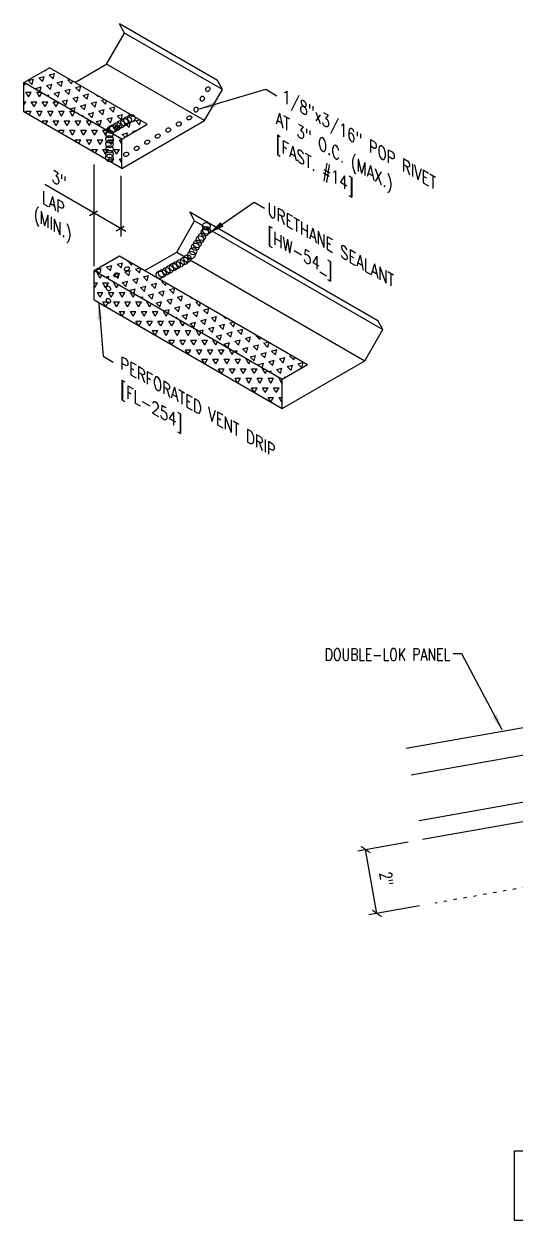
# Model space of a CAD drawing. Header units: inches. Extents: x -3.9 to 41.5, y 6.7 to 43.6.
# Drawn here: x -3.95 to 11.24, y 6.69 to 43.61 of the extents above; entities that cross this region are included whole.
import ezdxf
from ezdxf.enums import TextEntityAlignment as Align

# ---------------------------------------------------------------- set-up
doc = ezdxf.new("R2010")
doc.units = ezdxf.units.IN
doc.header["$MEASUREMENT"] = 0
doc.linetypes.add('ACAD_ISO07W100', pattern=[3, 0, -3])
for name, color, linetype in [('DIM', 7, 'Continuous'), ('FASTENER', 9, 'Continuous'), ('HDWE', 7, 'Continuous'), ('PANEL', 11, 'Continuous'), ('TAPE', 8, 'Continuous'), ('TEXT', 2, 'Continuous'), ('TRIM', 6, 'Continuous'), ('TRIM-S', 6, 'Continuous')]:
    doc.layers.add(name, color=color, linetype=linetype)
doc.styles.add('ROMANS', font='ROMANS.SHX', dxfattribs={"width": 0.75})
doc.styles.add('TEXT1', font='ROMANS.shx', dxfattribs={"width": 0.75, "height": 0.375})
doc.dimstyles.new('DETAIL', dxfattribs={"dimscale": 4, "dimtxt": 0.09375, "dimasz": 0.0625, "dimexe": 0.0625, "dimexo": 0.125, "dimgap": 0.0625, "dimtad": 1, "dimdec": 4, "dimzin": 3, "dimdsep": 46, "dimlunit": 4, "dimtxsty": 'TEXT1', "dimblk": 'ARCHTICK', "dimcen": 0.0625, "dimclrd": 7, "dimclre": 7, "dimclrt": 2, "dimadec": 0, "dimazin": 0, "dimtfac": 0.59375, "dimtdec": 4, "dimtmove": 0, "dimatfit": 3, "dimfxl": 0, "dimtolj": 1, "dimtzin": 3, "dimarcsym": 0})
doc.dimstyles.new('DETAIL$7', dxfattribs={"dimscale": 4, "dimtxt": 0.09375, "dimasz": 0.125, "dimexe": 0.0625, "dimexo": 0.125, "dimgap": 0.0625, "dimtad": 1, "dimdec": 4, "dimzin": 3, "dimdsep": 46, "dimlunit": 4, "dimtxsty": 'TEXT1', "dimblk": 'ARCHTICK', "dimcen": 0.0625, "dimclrd": 7, "dimclre": 7, "dimclrt": 2, "dimadec": 0, "dimazin": 0, "dimtfac": 0.59375, "dimtdec": 4, "dimtmove": 0, "dimatfit": 3, "dimfxl": 0, "dimfrac": 2, "dimtolj": 1, "dimtzin": 3, "dimarcsym": 0})
pattern_1 = [(75, (-41.02563, 11.6233), (-0.2403385, 0.2403385), [0.169945, -0.169945]), (135, (-41.02563, 11.6233), (-0.3283084, -0.08797), [0.169945, -0.169945]), (15, (-41.1458, 11.74347), (0.08797, 0.3283084), [0.169945, -0.169945])]
pattern_2 = [(60, (-41.02563, 11.6233), (-0.169945, 0.2943533), [0.169945, -0.169945]), (120, (-41.02563, 11.6233), (-0.3398899, 2e-10), [0.169945, -0.169945]), (0, (-41.1106, 11.77047), (0.169945, 0.2943533), [0.169945, -0.169945])]

# ---------------------------------------------------------------- blocks, each defined once
blk = doc.blocks.new('_ArchTick')
at = {"color": 0, "linetype": 'ByBlock', "const_width": 0.15}
blk.add_lwpolyline([(-0.5, -0.5), (0.5, 0.5)], dxfattribs=at)
blk = doc.blocks.new('A$C30686E82')
for p, q in [((-2.715, 0.761), (3.437, 0.761)), ((-2.715, 0.761), (-2.715, -1.379)), ((3.437, 0.761), (3.437, -1.379)), ((-2.715, -1.379), (3.437, -1.379))]:
    blk.add_line(p, q)
at = {"layer": 'TEXT', "style": 'TEXT1', "width": 0.75}
for s, p in [('NOTE:', (-2.368, 0.081)), ('REFERENCE TYPICAL TRIM', (-2.368, -0.477)), ('LAP SECTIONS', (-2.368, -1.035))]:
    blk.add_text(s, height=0.375, dxfattribs=at).set_placement(p)
blk = doc.blocks.new('*D31')
at = {"layer": 'DEFPOINTS', "color": 0}
for p in [(6.597, 18.124), (8.4, 18.442), (8.747, 16.472)]:
    blk.add_point(p, dxfattribs=at)
at = {"layer": 'DIM', "color": 7, "lineweight": -2}
for p, q in [((7.907, 18.355), (6.351, 18.08)), ((6.944, 16.154), (6.597, 18.124)), ((8.255, 16.385), (6.698, 16.111))]:
    blk.add_line(p, q, dxfattribs=at)
at = {"layer": 'DIM', "color": 7, "lineweight": -2, "xscale": 0.25, "yscale": 0.25, "zscale": 0.25}
for p, rotation in [((6.597, 18.124), 100.0000000000009), ((6.944, 16.154), 280.0000000000009)]:
    blk.add_blockref('_ArchTick', p, dxfattribs=dict(at, rotation=rotation))
at = {"layer": 'DIM', "color": 2, "insert": (7.237, 17.221), "char_height": 0.375, "attachment_point": 5, "rotation": 280, "style": 'TEXT1'}
blk.add_mtext('\\A1;2"', dxfattribs=at)

msp = doc.modelspace()

# ---------------------------------------------------------------- hatches: boundary and pattern name
at = {"layer": 'TAPE'}
h = msp.add_hatch(dxfattribs=at)
h.set_pattern_fill('TRIANG', color=256, scale=0.906373, angle=15, style=0)
h.set_pattern_definition(pattern_1)
h.paths.add_polyline_path([(-3.16429, 42.25049), (-3.94923, 41.7973), (-0.93127, 40.05488), (-0.14633, 40.50807)])
h = msp.add_hatch(dxfattribs=at)
h.set_pattern_fill('TRIANG', color=256, scale=0.906373, style=0)
h.set_pattern_definition(pattern_2)
h.paths.add_polyline_path([(-3.94923, 41.7973), (-3.94923, 40.89093), (-0.93127, 39.14851), (-0.93127, 40.05488)])
h = msp.add_hatch(dxfattribs=at)
h.set_pattern_fill('TRIANG', color=256, scale=0.906373, angle=15, style=0)
h.set_pattern_definition(pattern_1)
h.paths.add_polyline_path([(-1.00164, 36.45077), (-1.78658, 35.99758), (4.01767, 32.6465), (4.80261, 33.09968)])
h = msp.add_hatch(dxfattribs=at)
h.set_pattern_fill('TRIANG', color=256, scale=0.906373, style=0)
h.set_pattern_definition(pattern_2)
h.paths.add_polyline_path([(-1.78658, 35.99758), (-1.78658, 35.09121), (4.01767, 31.74012), (4.01767, 32.6465)])

# ---------------------------------------------------------------- linework, layer by layer
at = {"layer": 'DIM', "color": 7}
for p, q in [((-1.78658, 36.13027), (-1.78658, 39.26606)), ((-0.9635, 38.91448), (-0.9635, 37.0409)), ((-0.80027, 37.20214), (-3.30233, 38.6467)), ((-1.68265, 37.82666), (-1.92956, 37.68411)), ((-0.85852, 37.35085), (-1.10543, 37.2083))]:
    msp.add_line(p, q, dxfattribs=at)
at = {"layer": 'FASTENER'}
for centre, major_axis in [((1.55604, 41.29733), (0.02202, 0.07545)), ((1.72634, 41.5923), (0.02202, 0.07545)), ((1.36346, 40.96377), (0.02202, 0.07545)), ((1.15522, 40.7072), (0.06807, 0.0393)), ((0.50524, 40.33193), (0.06807, 0.0393)), ((0.83023, 40.51957), (0.06807, 0.0393)), ((-0.14475, 39.95666), (0.06807, 0.0393)), ((0.18024, 40.1443), (0.06807, 0.0393)), ((-0.79474, 39.58139), (0.06807, 0.0393)), ((-0.46974, 39.76903), (0.06807, 0.0393)), ((-1.09898, 35.86153), (0.06807, 0.0393)), ((-0.77399, 36.04916), (0.06807, 0.0393)), ((-1.33961, 35.44014), (-0.0393, 0.06807)), ((-1.33961, 35.06162), (-0.0393, 0.06807))]:
    msp.add_ellipse(centre, major_axis=major_axis, ratio=0.78216079, dxfattribs=at)
at = {"layer": 'HDWE', "color": 9}
for centre in [(-0.96025, 40.51123), (-0.84643, 40.57695), (-0.74785, 40.63386), (-0.63159, 40.69397), (-1.30774, 40.21271), (-1.25768, 40.33951), (-1.18315, 40.38254), (-1.06764, 40.44923), (-1.30774, 40.04334), (-1.30774, 39.89979), (-1.31175, 39.46939), (-1.30774, 39.73315), (-1.30774, 39.5896), (1.63409, 37.17164), (1.67786, 37.36121), (1.68272, 37.23483), (1.40067, 36.8168), (1.48334, 36.9529), (1.5417, 37.03554), (1.21588, 36.47655), (1.27424, 36.59321), (1.34232, 36.72931), (0.66065, 36.10191), (0.75923, 36.15882), (0.87548, 36.21893), (0.99706, 36.29184), (1.09918, 36.36475), (0.2494, 35.86447), (0.32393, 35.9075), (0.43944, 35.97419), (0.54683, 36.03619)]:
    msp.add_circle(centre, 0.11578, dxfattribs=at)
at = {"layer": 'PANEL'}
for p, q in [((20.06966, 22.55455), (7.99755, 20.42591)), ((19.22205, 20.94897), (8.24656, 19.01369))]:
    msp.add_line(p, q, dxfattribs=at)
for points in [[(7.85064, 21.25905), (26.56904, 24.55961)], [(19.3245, 20.36793), (8.34901, 18.43265)]]:
    msp.add_lwpolyline(points, dxfattribs=at)
at = {"layer": 'TEXT', "linetype": 'ACAD_ISO07W100', "ltscale": 0.07}
msp.add_line((29.25381, 20.08788), (8.74705, 16.47199), dxfattribs=at)
at = {"layer": 'TRIM'}
for p, q in [((-0.84313, 43.32514), (-0.99575, 43.60691)), ((-1.39817, 42.36378), (-0.84313, 43.32514)), ((-3.94923, 41.7973), (-3.16429, 42.25049)), ((-0.14633, 40.50807), (-3.16429, 42.25049)), ((-2.37935, 41.7973), (-1.39817, 42.36378)), ((-0.93127, 40.05488), (-3.94923, 41.7973)), ((-3.94923, 40.89093), (-3.94923, 41.7973)), ((2.17483, 41.58272), (2.02221, 41.86449)), ((1.61979, 40.62136), (2.17483, 41.58272)), ((-0.93127, 39.14851), (-3.94923, 40.89093)), ((-0.93127, 39.14851), (1.61979, 40.62136)), ((-0.93127, 40.05488), (-0.14633, 40.50807)), ((-0.93127, 39.14851), (-0.93127, 40.05488)), ((1.31952, 37.52542), (1.1669, 37.80719)), ((0.76448, 36.56407), (1.31952, 37.52542)), ((-0.2167, 35.99758), (0.76448, 36.56407)), ((-1.78658, 35.99758), (-1.00164, 36.45077)), ((-1.00164, 36.45077), (4.80261, 33.09968)), ((-1.78658, 35.99758), (4.01767, 32.6465)), ((-1.78658, 35.09121), (-1.78658, 35.99758)), ((-1.78658, 35.09121), (4.01767, 31.74012)), ((7.12377, 34.17433), (6.97115, 34.45611)), ((6.56873, 33.21298), (7.12377, 34.17433)), ((4.01767, 31.74012), (6.56873, 33.21298)), ((4.01767, 32.6465), (4.80261, 33.09968)), ((4.01767, 31.74012), (4.01767, 32.6465))]:
    msp.add_line(p, q, dxfattribs=at)
at = {"layer": 'TRIM-S'}
for p, q in [((2.02221, 41.86449), (-0.99575, 43.60691)), ((2.17483, 41.58272), (-0.84313, 43.32514)), ((1.61979, 40.62136), (-1.39817, 42.36378)), ((1.1669, 37.80719), (6.97115, 34.45611)), ((1.31952, 37.52542), (7.12377, 34.17433)), ((0.76448, 36.56407), (6.56873, 33.21298))]:
    msp.add_line(p, q, dxfattribs=at)

# ---------------------------------------------------------------- block references
msp.add_blockref('A$C30686E82', (13.89821, 8.06865))

# ---------------------------------------------------------------- texts
at = {"layer": 'TEXT', "style": 'ROMANS', "oblique": 330}
for s, height, p in [('1/8"x3/16" POP RIVET', 0.3449189, (4.01834, 41.21558)), ('AT 3" O.C. (MAX.)', 0.3449189, (3.82284, 40.52023)), ('[FAST. #14]', 0.3449189, (3.82284, 39.74362)), ('3"', 0.338437, (-3.09015, 38.73924)), ('LAP', 0.338437, (-3.39743, 38.08292)), ('URETHANE SEALANT', 0.3449189, (3.56784, 37.71518)), ('[HW-54_]', 0.344919, (3.56784, 36.92044)), ('PERFORATED VENT DRIP', 0.3449189, (-0.97507, 32.96608)), ('[FL-254]', 0.344919, (-0.97507, 32.17134))]:
    msp.add_text(s, height=height, rotation=330, dxfattribs=at).set_placement(p)
at = {"layer": 'TEXT', "color": 2, "linetype": 'ByBlock', "style": 'ROMANS', "oblique": 330}
msp.add_text('(MIN.)', height=0.338437, rotation=330, dxfattribs=at).set_placement((-2.97833, 37.37745), align=Align.MIDDLE_CENTER)
at = {"layer": 'TEXT', "style": 'TEXT1', "width": 0.75}
msp.add_text('DOUBLE-LOK PANEL', height=0.375, dxfattribs=at).set_placement((9.20373, 23.95562), align=Align.RIGHT)

# ---------------------------------------------------------------- dimensions: what is measured, and where the dimension line sits
at = {"layer": 'DIM'}
dim = msp.add_aligned_dim(p1=(8.74705, 16.47199), p2=(8.39975, 18.4416), distance=1.83061, dimstyle='DETAIL', dxfattribs=at)
dim.commit()
dim.dimension.update_dxf_attribs({"geometry": '*D31', "text_midpoint": (7.23662, 17.22108)})

# ---------------------------------------------------------------- leaders
at = {"layer": 'TEXT'}
for points in [[(1.46852, 40.9857), (3.51531, 41.59221), (3.85518, 41.38837)], [(1.75394, 37.13934), (3.15585, 38.10161), (3.47306, 37.92042)], [(-1.6419, 34.98516), (-1.50782, 33.35251), (-1.19061, 33.17132)], [(10.80569, 21.8175), (9.56609, 24.16221), (9.30004, 24.16221)]]:
    msp.add_leader(points, dimstyle='DETAIL$7', dxfattribs=at)

doc.saveas('drawing.dxf')
